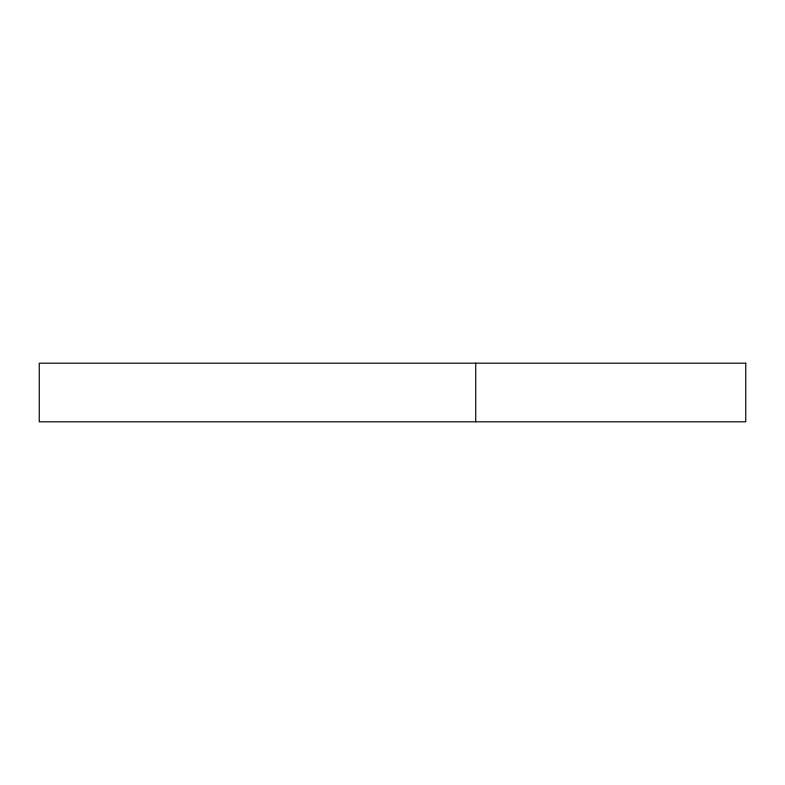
<?xml version="1.0" encoding="UTF-8"?>
<svg xmlns="http://www.w3.org/2000/svg" width="785" height="785" viewBox="0 0 785 785"><rect width="100%" height="100%" fill="white"/><g stroke="black" fill="none" stroke-linecap="round" stroke-linejoin="round"><path stroke-width="1.18" d="M475.73 363.19L475.73 421.81M745.75 363.19L39.25 363.19L39.25 421.81L745.75 421.81L745.75 363.19"/></g></svg>
